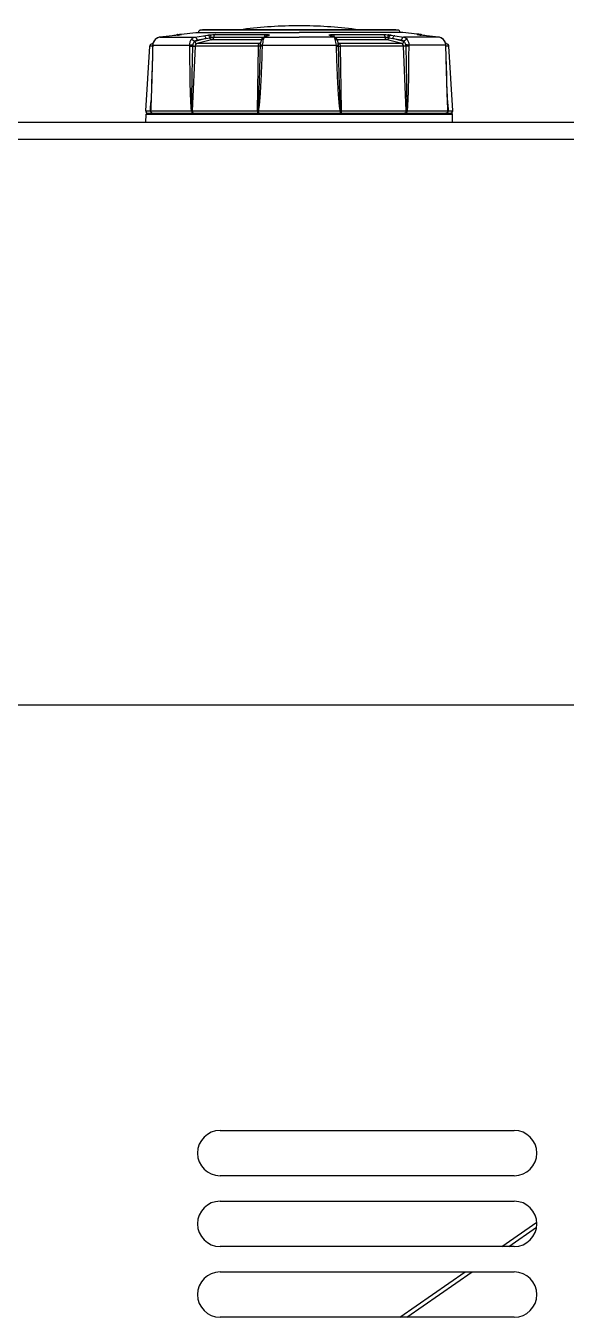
# Model space of a CAD drawing. Header units: millimetres. Extents: x -1584 to 3730, y -1918 to 2655.
# Drawn here: x 577.2 to 672.7, y 2405.6 to 2633.8 of the extents above; entities that cross this region are included whole.
import ezdxf

# ---------------------------------------------------------------- set-up
doc = ezdxf.new("R2010")
doc.units = ezdxf.units.MM
doc.header["$LTSCALE"] = 65.395
doc.layers.add('ASSI', color=7, linetype='CONTINUOUS')
doc.layers.add('GEOM', color=7, linetype='CONTINUOUS')

msp = doc.modelspace()

# ---------------------------------------------------------------- linework, layer by layer
at = {"layer": 'ASSI', "linetype": 'Continuous'}
for p, q in [((608.15, 2633.08), (608.46, 2633.12)), ((642.97, 2633.08), (642.65, 2633.12)), ((661.39, 2418.09), (667.55, 2422.37)), ((661.39, 2418.09), (667.55, 2422.37)), ((661.39, 2418.09), (667.55, 2422.37)), ((661.39, 2418.09), (667.55, 2422.37)), ((662.63, 2418.09), (667.51, 2421.48)), ((662.63, 2418.09), (667.51, 2421.48)), ((662.63, 2418.09), (667.51, 2421.48)), ((662.63, 2418.09), (667.51, 2421.48)), ((643.36, 2405.59), (654.9, 2413.59)), ((643.36, 2405.59), (654.9, 2413.59)), ((643.36, 2405.59), (654.9, 2413.59)), ((643.36, 2405.59), (654.9, 2413.59)), ((644.6, 2405.59), (656.14, 2413.59)), ((644.6, 2405.59), (656.14, 2413.59)), ((644.6, 2405.59), (656.14, 2413.59)), ((644.6, 2405.59), (656.14, 2413.59))]:
    msp.add_line(p, q, dxfattribs=at)
for start, end in [(90, 97.1336), (82.8664, 90)]:
    msp.add_arc((625.56, 2553.82), 80, start, end, dxfattribs=at)
at = {"layer": 'GEOM', "linetype": 'Continuous'}
for p, q in [((600.48, 2631.67), (600.3, 2631.58)), ((603.06, 2632.07), (600.93, 2631.82)), ((603.07, 2632.07), (600.93, 2631.82)), ((600.93, 2631.82), (600.93, 2631.82)), ((600.93, 2631.82), (600.93, 2631.82)), ((600.93, 2631.82), (607.08, 2631.82)), ((603.06, 2632.07), (603.06, 2632.07)), ((603.07, 2632.07), (603.06, 2632.07)), ((604.01, 2632.17), (603.07, 2632.07)), ((604, 2632.17), (604, 2632.17)), ((604.01, 2632.17), (604, 2632.17)), ((604.1, 2632.28), (604.4, 2632.32)), ((604.1, 2632.28), (604.25, 2632.28)), ((604.25, 2632.28), (604.41, 2632.28)), ((604.41, 2632.22), (604.35, 2632.22)), ((604.4, 2632.32), (604.65, 2632.34)), ((604.41, 2632.28), (604.66, 2632.28)), ((604.43, 2632.23), (604.41, 2632.22)), ((604.43, 2632.23), (604.41, 2632.22)), ((604.43, 2632.23), (604.41, 2632.22)), ((604.41, 2632.22), (604.41, 2632.22)), ((604.65, 2632.26), (604.64, 2632.26)), ((604.65, 2632.34), (607.26, 2632.63)), ((604.66, 2632.28), (604.71, 2632.28)), ((607.08, 2631.82), (608.65, 2632.07)), ((609.04, 2631.57), (607.1, 2631.06)), ((607.26, 2632.63), (607.54, 2632.63)), ((607.48, 2631.32), (609.04, 2631.57)), ((607.54, 2632.63), (607.58, 2632.63)), ((607.58, 2632.63), (607.71, 2632.63)), ((607.71, 2632.63), (607.72, 2632.63)), ((607.72, 2632.63), (625.56, 2632.63)), ((608.36, 2633.08), (608.15, 2633.08)), ((608.46, 2633.08), (608.36, 2633.08)), ((608.46, 2633.12), (608.58, 2633.12)), ((608.67, 2633.12), (608.46, 2633.12)), ((608.58, 2633.08), (608.46, 2633.08)), ((608.79, 2633.12), (608.58, 2633.12)), ((608.58, 2633.12), (608.79, 2633.12)), ((608.63, 2633.08), (608.58, 2633.08)), ((608.73, 2633.08), (608.63, 2633.08)), ((608.65, 2632.07), (609.34, 2632.17)), ((608.73, 2633.12), (608.67, 2633.12)), ((608.78, 2633.12), (608.73, 2633.12)), ((608.78, 2633.08), (608.73, 2633.08)), ((625.56, 2633.12), (608.78, 2633.12)), ((625.56, 2633.08), (608.78, 2633.08)), ((625.56, 2633.12), (608.79, 2633.12)), ((608.79, 2633.12), (625.56, 2633.12)), ((609.04, 2631.57), (609.72, 2631.72)), ((610.42, 2631.82), (619.23, 2631.82)), ((610.42, 2631.82), (610.42, 2631.74)), ((619.16, 2631.74), (610.42, 2631.74)), ((610.73, 2632.28), (619.54, 2632.28)), ((619.39, 2631.86), (619.23, 2631.78)), ((619.41, 2631.82), (619.23, 2631.78)), ((619.23, 2631.82), (619.31, 2631.82)), ((619.23, 2631.78), (619.23, 2631.78)), ((619.8, 2632.03), (619.39, 2631.86)), ((619.7, 2631.94), (619.41, 2631.82)), ((619.41, 2631.82), (625.56, 2631.82)), ((619.81, 2631.99), (619.7, 2631.94)), ((619.98, 2632.07), (619.8, 2632.03)), ((619.87, 2632.06), (619.8, 2632.03)), ((619.8, 2632.03), (619.8, 2632.03)), ((619.98, 2632.07), (619.81, 2631.99)), ((619.97, 2632.1), (619.87, 2632.06)), ((620.23, 2632.17), (620.04, 2632.13)), ((620.04, 2632.13), (620.04, 2632.13)), ((625.56, 2633.12), (642.32, 2633.12)), ((642.32, 2633.12), (625.56, 2633.12)), ((642.34, 2633.12), (625.56, 2633.12)), ((642.34, 2633.08), (625.56, 2633.08)), ((643.4, 2632.63), (625.56, 2632.63)), ((631.71, 2631.82), (625.56, 2631.82)), ((630.89, 2632.17), (631.07, 2632.13)), ((631.15, 2632.1), (631.07, 2632.13)), ((631.07, 2632.13), (631.07, 2632.13)), ((631.14, 2632.07), (631.32, 2632.03)), ((631.3, 2631.99), (631.14, 2632.07)), ((631.42, 2631.94), (631.3, 2631.99)), ((631.72, 2631.86), (631.32, 2632.03)), ((631.32, 2632.03), (631.32, 2632.03)), ((631.71, 2631.82), (631.42, 2631.94)), ((631.57, 2632.28), (640.39, 2632.28)), ((631.71, 2631.82), (631.89, 2631.78)), ((631.89, 2631.78), (631.72, 2631.86)), ((631.81, 2631.82), (631.89, 2631.82)), ((631.89, 2631.82), (640.7, 2631.82)), ((631.89, 2631.78), (631.89, 2631.78)), ((640.7, 2631.74), (631.96, 2631.74)), ((640.7, 2631.74), (640.7, 2631.82)), ((641.39, 2631.72), (642.08, 2631.57)), ((641.78, 2632.17), (642.47, 2632.07)), ((642.08, 2631.57), (643.64, 2631.32)), ((644.02, 2631.06), (642.08, 2631.57)), ((642.32, 2633.12), (642.49, 2633.12)), ((642.53, 2633.12), (642.32, 2633.12)), ((642.38, 2633.12), (642.34, 2633.12)), ((642.38, 2633.08), (642.34, 2633.08)), ((642.44, 2633.12), (642.38, 2633.12)), ((642.49, 2633.08), (642.38, 2633.08)), ((642.65, 2633.12), (642.44, 2633.12)), ((642.47, 2632.07), (644.03, 2631.82)), ((642.49, 2633.12), (642.53, 2633.12)), ((642.53, 2633.08), (642.49, 2633.08)), ((642.65, 2633.12), (642.53, 2633.12)), ((642.65, 2633.08), (642.53, 2633.08)), ((642.97, 2633.08), (642.65, 2633.08)), ((643.41, 2632.63), (643.4, 2632.63)), ((643.54, 2632.63), (643.41, 2632.63)), ((643.58, 2632.63), (643.54, 2632.63)), ((643.86, 2632.63), (643.58, 2632.63)), ((646.41, 2632.35), (643.86, 2632.63)), ((650.18, 2631.82), (644.03, 2631.82)), ((646.4, 2632.28), (646.46, 2632.28)), ((646.47, 2632.34), (646.41, 2632.35)), ((646.46, 2632.28), (646.71, 2632.28)), ((646.47, 2632.26), (646.46, 2632.26)), ((646.72, 2632.32), (646.47, 2632.34)), ((646.55, 2632.25), (646.51, 2632.25)), ((646.53, 2632.25), (646.51, 2632.25)), ((646.61, 2632.24), (646.55, 2632.25)), ((646.69, 2632.23), (646.71, 2632.22)), ((646.7, 2632.22), (646.69, 2632.23)), ((646.71, 2632.28), (646.86, 2632.28)), ((646.78, 2632.21), (646.71, 2632.22)), ((646.71, 2632.22), (646.71, 2632.22)), ((647.02, 2632.28), (646.72, 2632.32)), ((646.86, 2632.28), (647.02, 2632.28)), ((647.11, 2632.17), (647.11, 2632.17)), ((647.11, 2632.17), (647.11, 2632.17)), ((648.05, 2632.07), (647.11, 2632.17)), ((648.05, 2632.07), (648.05, 2632.07)), ((650.19, 2631.82), (648.05, 2632.07)), ((648.05, 2632.07), (648.05, 2632.07)), ((650.18, 2631.82), (648.05, 2632.07)), ((650.18, 2631.82), (650.19, 2631.82)), ((650.19, 2631.82), (650.19, 2631.82)), ((651.04, 2631.4), (650.82, 2631.58)), ((598.41, 2618.82), (599.11, 2630.2)), ((599.52, 2630.2), (599.11, 2630.2)), ((599.52, 2630.67), (599.69, 2630.7)), ((599.68, 2630.67), (599.52, 2630.67)), ((599.62, 2630.2), (599.52, 2630.2)), ((599.63, 2630.37), (599.62, 2630.24)), ((599.62, 2630.24), (599.62, 2630.22)), ((599.62, 2630.22), (599.62, 2630.22)), ((599.64, 2630.21), (599.62, 2630.22)), ((599.63, 2630.41), (599.63, 2630.41)), ((599.63, 2630.41), (599.63, 2630.37)), ((599.65, 2630.39), (599.63, 2630.41)), ((599.65, 2630.39), (606.21, 2630.39)), ((599.85, 2631.09), (599.77, 2630.95)), ((600.08, 2631.4), (599.95, 2631.25)), ((600.09, 2631.42), (600.08, 2631.4)), ((600.1, 2631.41), (600.08, 2631.4)), ((600.08, 2631.4), (600.08, 2631.4)), ((607.14, 2630.2), (606.64, 2618.82)), ((618.33, 2630.2), (607.14, 2630.2)), ((610.05, 2631.35), (607.43, 2630.67)), ((618.43, 2630.67), (607.43, 2630.67)), ((618.86, 2631.37), (610.19, 2631.37)), ((618.15, 2618.82), (618.33, 2630.2)), ((618.43, 2630.67), (618.58, 2630.77)), ((618.58, 2630.77), (618.61, 2630.79)), ((618.61, 2630.79), (618.66, 2630.83)), ((618.67, 2630.66), (618.63, 2630.46)), ((618.65, 2630.73), (618.65, 2630.73)), ((618.66, 2630.83), (618.71, 2630.87)), ((618.67, 2630.66), (618.67, 2630.66)), ((618.79, 2631.18), (618.79, 2631.18)), ((619, 2630.39), (632.12, 2630.39)), ((640.92, 2631.37), (632.26, 2631.37)), ((632.33, 2631.18), (632.33, 2631.18)), ((632.4, 2630.87), (632.44, 2630.84)), ((632.42, 2630.78), (632.41, 2630.8)), ((632.42, 2630.78), (632.42, 2630.8)), ((632.43, 2630.77), (632.42, 2630.78)), ((632.47, 2630.73), (632.42, 2630.78)), ((632.45, 2630.66), (632.43, 2630.77)), ((632.44, 2630.84), (632.51, 2630.79)), ((632.45, 2630.66), (632.45, 2630.66)), ((632.48, 2630.46), (632.45, 2630.66)), ((632.47, 2630.73), (632.47, 2630.73)), ((632.51, 2630.79), (632.53, 2630.77)), ((632.53, 2630.77), (632.68, 2630.67)), ((643.69, 2630.67), (632.68, 2630.67)), ((632.78, 2630.2), (632.96, 2618.82)), ((643.98, 2630.2), (632.78, 2630.2)), ((643.69, 2630.67), (641.07, 2631.35)), ((644.47, 2618.82), (643.98, 2630.2)), ((651.47, 2630.39), (644.91, 2630.39)), ((651.04, 2631.4), (651.02, 2631.42)), ((651.02, 2631.41), (651.04, 2631.4)), ((651.04, 2631.4), (651.04, 2631.4)), ((651.18, 2631.24), (651.04, 2631.4)), ((651.04, 2631.4), (651.04, 2631.4)), ((651.27, 2631.09), (651.17, 2631.24)), ((651.43, 2630.7), (651.4, 2630.78)), ((651.6, 2630.67), (651.43, 2630.7)), ((651.6, 2630.67), (651.44, 2630.67)), ((651.47, 2630.39), (651.48, 2630.41)), ((651.47, 2630.21), (651.49, 2630.22)), ((651.49, 2630.39), (651.48, 2630.41)), ((651.48, 2630.41), (651.48, 2630.41)), ((651.49, 2630.36), (651.49, 2630.39)), ((651.49, 2630.22), (651.49, 2630.36)), ((651.49, 2630.22), (651.49, 2630.22)), ((651.63, 2630.2), (651.49, 2630.2)), ((652.01, 2630.2), (651.63, 2630.2)), ((652.7, 2618.82), (652.01, 2630.2)), ((599.26, 2619.17), (599.32, 2620.26)), ((651.79, 2620.26), (651.86, 2619.17)), ((598.41, 2618.82), (599.24, 2618.82)), ((598.45, 2616.74), (598.48, 2618.2)), ((598.48, 2618.2), (625.56, 2618.2)), ((598.68, 2618.39), (598.81, 2618.39)), ((598.68, 2618.39), (598.81, 2618.39)), ((598.81, 2618.39), (598.84, 2618.39)), ((598.81, 2618.39), (598.84, 2618.39)), ((598.84, 2618.39), (599.63, 2618.39)), ((598.84, 2618.39), (599.63, 2618.39)), ((599.24, 2618.82), (599.26, 2619.17)), ((599.26, 2618.8), (606.51, 2618.8)), ((599.63, 2618.39), (599.65, 2618.39)), ((599.63, 2618.39), (599.65, 2618.39)), ((599.65, 2618.39), (599.65, 2618.39)), ((599.65, 2618.39), (606.79, 2618.39)), ((599.65, 2618.39), (599.65, 2618.39)), ((599.65, 2618.39), (606.79, 2618.39)), ((606.64, 2618.82), (618.15, 2618.82)), ((606.79, 2618.39), (606.81, 2618.39)), ((606.79, 2618.39), (606.81, 2618.39)), ((606.81, 2618.39), (606.92, 2618.39)), ((606.81, 2618.39), (606.92, 2618.39)), ((606.92, 2618.39), (618.26, 2618.39)), ((606.92, 2618.39), (607.58, 2618.39)), ((607.58, 2618.39), (607.71, 2618.39)), ((607.71, 2618.39), (618.11, 2618.39)), ((618.11, 2618.39), (618.26, 2618.39)), ((618.26, 2618.39), (618.4, 2618.39)), ((618.26, 2618.39), (618.4, 2618.39)), ((618.31, 2618.8), (632.81, 2618.8)), ((618.4, 2618.39), (618.42, 2618.39)), ((618.4, 2618.39), (618.42, 2618.39)), ((618.42, 2618.39), (632.7, 2618.39)), ((618.42, 2618.39), (624.11, 2618.39)), ((624.11, 2618.39), (625.56, 2618.39)), ((625.56, 2618.39), (627.01, 2618.39)), ((625.56, 2618.2), (652.64, 2618.2)), ((627.01, 2618.39), (632.7, 2618.39)), ((632.7, 2618.39), (632.72, 2618.39)), ((632.7, 2618.39), (632.72, 2618.39)), ((632.72, 2618.39), (632.86, 2618.39)), ((632.72, 2618.39), (632.86, 2618.39)), ((632.86, 2618.39), (644.19, 2618.39)), ((632.86, 2618.39), (633.01, 2618.39)), ((632.96, 2618.82), (644.47, 2618.82)), ((633.01, 2618.39), (643.41, 2618.39)), ((643.41, 2618.39), (643.54, 2618.39)), ((643.54, 2618.39), (644.19, 2618.39)), ((644.19, 2618.39), (644.31, 2618.39)), ((644.19, 2618.39), (644.31, 2618.39)), ((644.31, 2618.39), (644.32, 2618.39)), ((644.31, 2618.39), (644.32, 2618.39)), ((644.32, 2618.39), (651.47, 2618.39)), ((644.32, 2618.39), (651.47, 2618.39)), ((644.6, 2618.8), (651.85, 2618.8)), ((651.47, 2618.39), (651.47, 2618.39)), ((651.47, 2618.39), (651.49, 2618.39)), ((651.47, 2618.39), (651.47, 2618.39)), ((651.47, 2618.39), (651.49, 2618.39)), ((651.49, 2618.39), (652.07, 2618.39)), ((651.49, 2618.39), (652.07, 2618.39)), ((651.86, 2619.17), (651.88, 2618.82)), ((651.88, 2618.82), (652.7, 2618.82)), ((652.07, 2618.39), (652.27, 2618.39)), ((652.07, 2618.39), (652.27, 2618.39)), ((652.27, 2618.39), (652.31, 2618.39)), ((652.27, 2618.39), (652.31, 2618.39)), ((652.31, 2618.39), (652.39, 2618.39)), ((652.31, 2618.39), (652.44, 2618.39)), ((652.39, 2618.39), (652.35, 2618.39)), ((652.66, 2616.74), (652.64, 2618.2)), ((731.34, 2616.74), (259.78, 2616.74)), ((731.34, 2613.76), (259.78, 2613.76)), ((137.4, 2513.79), (853.72, 2513.79)), ((611.56, 2438.59), (663.56, 2438.59)), ((663.56, 2430.59), (611.56, 2430.59)), ((611.56, 2426.09), (663.56, 2426.09)), ((663.56, 2418.09), (611.56, 2418.09)), ((611.56, 2413.59), (663.56, 2413.59)), ((663.56, 2405.59), (611.56, 2405.59))]:
    msp.add_line(p, q, dxfattribs=at)
for points in [[(600.93, 2631.82), (600.67, 2631.76), (600.3, 2631.59), (600.09, 2631.42)], [(604, 2632.17), (603.74, 2632.14), (603.35, 2632.1), (603.06, 2632.07)], [(604.35, 2632.22), (604.11, 2632.19), (604, 2632.17)], [(604.57, 2632.25), (604.51, 2632.24), (604.44, 2632.23), (604.43, 2632.23)], [(604.66, 2632.26), (604.66, 2632.26), (604.64, 2632.26), (604.61, 2632.25), (604.57, 2632.25)], [(604.64, 2632.26), (604.63, 2632.26), (604.62, 2632.26)], [(604.65, 2632.26), (604.66, 2632.26), (604.66, 2632.26)], [(619.23, 2631.78), (619.06, 2631.68), (618.93, 2631.52), (618.84, 2631.33), (618.79, 2631.18)], [(620.04, 2632.13), (619.97, 2632.1), (619.97, 2632.1)], [(631.32, 2632.03), (631.25, 2632.06), (631.15, 2632.1)], [(632.33, 2631.18), (632.28, 2631.33), (632.19, 2631.51), (632.06, 2631.67), (631.89, 2631.78)], [(646.51, 2632.25), (646.48, 2632.26), (646.46, 2632.26)], [(646.71, 2632.22), (646.68, 2632.23), (646.61, 2632.24)], [(647.11, 2632.17), (647.02, 2632.18), (646.78, 2632.21)], [(648.05, 2632.07), (647.78, 2632.1), (647.39, 2632.14), (647.11, 2632.17)], [(651.02, 2631.42), (650.83, 2631.58), (650.46, 2631.76), (650.19, 2631.82)], [(650.82, 2631.58), (650.82, 2631.59), (650.64, 2631.67)], [(599.62, 2630.22), (599.58, 2628.38), (599.53, 2626.67), (599.49, 2625.15), (599.45, 2623.76), (599.41, 2622.48), (599.36, 2621.26), (599.32, 2620.07), (599.27, 2619.17)], [(599.95, 2631.25), (599.77, 2630.95), (599.66, 2630.63), (599.63, 2630.41)], [(599.77, 2630.95), (599.77, 2630.94), (599.71, 2630.78)], [(618.69, 2630.78), (618.66, 2630.75), (618.65, 2630.73)], [(618.69, 2630.77), (618.69, 2630.77), (618.67, 2630.66)], [(618.79, 2631.18), (618.75, 2631.03), (618.69, 2630.77)], [(618.7, 2630.77), (618.71, 2630.79), (618.7, 2630.79), (618.69, 2630.78)], [(632.42, 2630.8), (632.37, 2631.03), (632.33, 2631.18)], [(651.17, 2631.24), (651.17, 2631.25), (651.04, 2631.4)], [(651.48, 2630.41), (651.46, 2630.62), (651.35, 2630.94), (651.18, 2631.24)], [(651.35, 2630.95), (651.35, 2630.95), (651.27, 2631.09)], [(651.85, 2619.17), (651.8, 2620.07), (651.75, 2621.26), (651.71, 2622.47), (651.67, 2623.76), (651.63, 2625.14), (651.58, 2626.67), (651.54, 2628.38), (651.49, 2630.22)]]:
    msp.add_lwpolyline(points, dxfattribs=at)
for centre, radius, start, end in [((601.12, 2630.4), 1.43, 122.8366, 135.3918), ((601.1, 2630.43), 1.4, 109.0707, 122.796), ((601.09, 2630.45), 1.38, 96.6125, 109.0187), ((604.16, 2631.79), 0.5, 116.3525, 132.3729), ((604.16, 2631.79), 0.5, 96.339, 116.3525), ((601.18, 2656.78), 24.77, 276.5501, 277.0696), ((602.17, 2648.89), 16.81, 277.0371, 277.662), ((604.77, 2631.81), 0.476, 96.582, 109.1746), ((608.21, 2632.58), 0.5, 97, 173.8665), ((610.52, 2678.54), 46.8, 269.2737, 269.8709), ((606.46, 2663.58), 34.29, 293.22, 293.4477), ((606.78, 2662.85), 33.5, 293.4491, 293.6811), ((644.34, 2662.85), 33.5, 246.3189, 246.5509), ((644.66, 2663.58), 34.29, 246.5523, 246.78), ((640.53, 2686.52), 54.78, 270.1727, 270.6829), ((642.91, 2632.58), 0.5, 6.1335, 83), ((646.35, 2631.81), 0.476, 70.8506, 83.4182), ((648.95, 2648.91), 16.83, 262.3474, 262.7373), ((649.98, 2657.17), 25.16, 262.7731, 263.4402), ((646.96, 2631.79), 0.5, 63.6475, 83.661), ((646.96, 2631.79), 0.5, 47.6271, 63.6475), ((650.02, 2630.45), 1.38, 70.7112, 83.3865), ((650.02, 2630.43), 1.4, 56.9827, 70.6584), ((650, 2630.4), 1.43, 44.6086, 56.9445), ((599.61, 2630.17), 0.5, 100.5, 176.5), ((603.43, 2630.12), 3.78, 177.3126, 178.5793), ((601.15, 2630.31), 1.5, 176.4608, 177.2024), ((604.69, 2630.06), 5.05, 176.2715, 177.2923), ((601.16, 2630.36), 1.49, 135.3886, 136.0392), ((608.67, 2630.16), 1.94, 171.1461, 178.2413), ((607.22, 2630.6), 0.477, 104.687, 107.496), ((618.44, 2631.03), 0.36, 293.3953, 302.5576), ((620.83, 2630.17), 2.22, 172.701, 178.8839), ((618.44, 2631.03), 0.362, 302.5557, 305.6099), ((632.68, 2631.03), 0.362, 234.3906, 237.3393), ((630.29, 2630.18), 2.21, 1.1093, 7.3062), ((632.68, 2631.03), 0.36, 237.3375, 246.6044), ((643.9, 2630.6), 0.477, 72.5045, 75.3145), ((642.45, 2630.16), 1.93, 1.7515, 8.862), ((649.95, 2630.36), 1.5, 43.9553, 44.6058), ((649.97, 2630.31), 1.5, 2.798, 3.5434), ((646.36, 2630.06), 5.11, 2.757, 3.7233), ((647.69, 2630.12), 3.79, 1.4209, 2.7431), ((651.51, 2630.17), 0.5, 3.5, 79.5), ((598.81, 2618.79), 0.4, 176.5, 232.6), ((598.68, 2618.19), 0.2, 90, 179.16), ((598.81, 2618.79), 0.4, 232.6, 251.3), ((598.81, 2618.79), 0.4, 251.3, 270), ((551.94, 2621.9), 47.41, 356.2749, 356.6463), ((599.65, 2618.76), 0.369, 266.1248, 269.9928), ((606.65, 2614.51), 4.31, 90.0975, 90.8485), ((606.81, 2618.52), 0.122, 263.6083, 269.9812), ((606.94, 2618.63), 0.238, 238.2278, 239.9982), ((618.15, 2613.35), 5.47, 89.2508, 89.9608), ((620.07, 2628.61), 9.96, 259.2993, 259.8157), ((631.07, 2628.46), 9.81, 280.18, 280.7042), ((632.97, 2613.35), 5.47, 90.0395, 90.7491), ((644.18, 2618.63), 0.238, 300.0018, 301.7723), ((644.31, 2618.52), 0.122, 270.0198, 276.3934), ((644.47, 2614.51), 4.31, 89.1514, 89.9029), ((651.47, 2618.76), 0.369, 270.0072, 273.8752), ((699.18, 2621.9), 47.42, 183.3537, 183.725), ((652.31, 2618.79), 0.4, 270, 288.7), ((652.31, 2618.79), 0.4, 288.7, 307.4), ((652.44, 2618.19), 0.2, 0.84, 90), ((652.31, 2618.79), 0.4, 307.4, 3.5), ((611.56, 2434.59), 4, 90, 270), ((663.56, 2434.59), 4, 270, 90), ((611.56, 2422.09), 4, 90, 270), ((663.56, 2422.09), 4, 270, 90), ((611.56, 2409.59), 4, 90, 270), ((663.56, 2409.59), 4, 270, 90)]:
    msp.add_arc(centre, radius, start, end, dxfattribs=at)
for points, knots in [([(604.59, 2632.25), (604.58, 2632.25), (604.53, 2632.24), (604.47, 2632.23), (604.43, 2632.23)], [0, 0, 0, 0, 0.219655, 1, 1, 1, 1]), ([(604.71, 2632.28), (604.72, 2632.28), (604.73, 2632.28), (604.74, 2632.28), (604.74, 2632.28), (604.74, 2632.28), (604.74, 2632.28), (604.73, 2632.27), (604.71, 2632.27), (604.66, 2632.26), (604.62, 2632.25), (604.59, 2632.25)], [0, 0, 0, 0, 0.10285, 0.153298, 0.161662, 0.174073, 0.198759, 0.236512, 0.35136, 0.518054, 1, 1, 1, 1]), ([(606.47, 2631.41), (606.54, 2631.52), (606.72, 2631.7), (606.97, 2631.8), (607.08, 2631.82)], [0, 0, 0, 0, 0.525725, 1, 1, 1, 1]), ([(607.08, 2631.82), (607.13, 2631.82), (607.23, 2631.79), (607.36, 2631.68), (607.44, 2631.51), (607.47, 2631.39), (607.48, 2631.32)], [0, 0, 0, 0, 0.208918, 0.44739, 0.716074, 1, 1, 1, 1]), ([(608.65, 2632.07), (608.69, 2632.07), (608.8, 2632.03), (608.92, 2631.92), (609.01, 2631.76), (609.03, 2631.63), (609.04, 2631.57)], [0, 0, 0, 0, 0.208913, 0.44738, 0.716066, 1, 1, 1, 1]), ([(609.34, 2632.17), (609.37, 2632.18), (609.5, 2632.2), (609.64, 2632.21), (609.75, 2632.23)], [0, 0, 0, 0, 0.221333, 1, 1, 1, 1]), ([(609.34, 2632.17), (609.38, 2632.17), (609.48, 2632.15), (609.6, 2632.04), (609.68, 2631.89), (609.72, 2631.78), (609.72, 2631.72)], [0, 0, 0, 0, 0.209316, 0.446873, 0.714616, 1, 1, 1, 1]), ([(609.72, 2631.72), (609.74, 2631.72), (609.81, 2631.73), (609.88, 2631.74), (609.93, 2631.74)], [0, 0, 0, 0, 0.221368, 1, 1, 1, 1]), ([(609.72, 2631.72), (609.73, 2631.67), (609.76, 2631.57), (609.86, 2631.43), (609.98, 2631.35), (610.05, 2631.35)], [0, 0, 0, 0, 0.284939, 0.55567, 1, 1, 1, 1]), ([(609.75, 2632.23), (609.92, 2632.24), (610.25, 2632.27), (610.58, 2632.28), (610.73, 2632.28)], [0, 0, 0, 0, 0.532271, 1, 1, 1, 1]), ([(609.75, 2632.23), (609.77, 2632.22), (609.82, 2632.17), (609.89, 2632.01), (609.92, 2631.86), (609.93, 2631.74)], [0, 0, 0, 0, 0.133284, 0.356551, 1, 1, 1, 1]), ([(609.93, 2631.74), (610.02, 2631.77), (610.18, 2631.8), (610.34, 2631.82), (610.42, 2631.82)], [0, 0, 0, 0, 0.531491, 1, 1, 1, 1]), ([(610.42, 2631.74), (610.41, 2631.66), (610.38, 2631.5), (610.26, 2631.39), (610.19, 2631.37)], [0, 0, 0, 0, 0.552798, 1, 1, 1, 1]), ([(610.73, 2632.28), (610.69, 2632.28), (610.6, 2632.24), (610.51, 2632.13), (610.44, 2631.99), (610.42, 2631.88), (610.42, 2631.82)], [0, 0, 0, 0, 0.20971, 0.446411, 0.713162, 1, 1, 1, 1]), ([(619.26, 2631.61), (619.25, 2631.6), (619.22, 2631.53), (619.2, 2631.46), (619.19, 2631.41)], [0, 0, 0, 0, 0.227568, 1, 1, 1, 1]), ([(619.32, 2631.74), (619.31, 2631.73), (619.29, 2631.69), (619.27, 2631.64), (619.26, 2631.61)], [0, 0, 0, 0, 0.222718, 1, 1, 1, 1]), ([(619.41, 2631.82), (619.4, 2631.82), (619.37, 2631.8), (619.34, 2631.76), (619.32, 2631.74)], [0, 0, 0, 0, 0.210871, 1, 1, 1, 1]), ([(619.54, 2632.28), (619.52, 2632.28), (619.49, 2632.23), (619.44, 2632.09), (619.43, 2631.96), (619.42, 2631.87)], [0, 0, 0, 0, 0.138503, 0.359386, 1, 1, 1, 1]), ([(619.54, 2632.28), (619.62, 2632.28), (619.77, 2632.28), (619.97, 2632.27), (620.12, 2632.25), (620.21, 2632.24), (620.24, 2632.23)], [0, 0, 0, 0, 0.34572, 0.639475, 0.861853, 1, 1, 1, 1]), ([(620.24, 2632.23), (620.24, 2632.22), (620.26, 2632.22), (620.27, 2632.19), (620.24, 2632.18), (620.23, 2632.17)], [0, 0, 0, 0, 0.300296, 0.477964, 1, 1, 1, 1]), ([(630.89, 2632.17), (630.87, 2632.18), (630.85, 2632.19), (630.86, 2632.22), (630.87, 2632.22), (630.88, 2632.23)], [0, 0, 0, 0, 0.522042, 0.699407, 1, 1, 1, 1]), ([(630.88, 2632.23), (630.91, 2632.24), (630.99, 2632.25), (631.14, 2632.27), (631.34, 2632.28), (631.49, 2632.28), (631.57, 2632.28)], [0, 0, 0, 0, 0.138154, 0.36053, 0.654278, 1, 1, 1, 1]), ([(631.57, 2632.28), (631.59, 2632.28), (631.63, 2632.23), (631.68, 2632.09), (631.69, 2631.96), (631.7, 2631.87)], [0, 0, 0, 0, 0.138503, 0.359386, 1, 1, 1, 1]), ([(631.79, 2631.75), (631.78, 2631.76), (631.76, 2631.79), (631.73, 2631.81), (631.71, 2631.82)], [0, 0, 0, 0, 0.290254, 1, 1, 1, 1]), ([(631.86, 2631.61), (631.86, 2631.62), (631.84, 2631.67), (631.81, 2631.72), (631.79, 2631.75)], [0, 0, 0, 0, 0.282175, 1, 1, 1, 1]), ([(631.93, 2631.41), (631.92, 2631.43), (631.9, 2631.5), (631.88, 2631.56), (631.86, 2631.61)], [0, 0, 0, 0, 0.271921, 1, 1, 1, 1]), ([(640.39, 2632.28), (640.43, 2632.28), (640.51, 2632.24), (640.61, 2632.13), (640.68, 2631.99), (640.69, 2631.88), (640.7, 2631.82)], [0, 0, 0, 0, 0.20971, 0.446411, 0.713162, 1, 1, 1, 1]), ([(640.39, 2632.28), (640.54, 2632.28), (640.87, 2632.27), (641.2, 2632.24), (641.37, 2632.23)], [0, 0, 0, 0, 0.467727, 1, 1, 1, 1]), ([(640.7, 2631.82), (640.77, 2631.82), (640.94, 2631.8), (641.1, 2631.77), (641.19, 2631.74)], [0, 0, 0, 0, 0.468508, 1, 1, 1, 1]), ([(640.7, 2631.74), (640.7, 2631.66), (640.74, 2631.5), (640.86, 2631.39), (640.92, 2631.37)], [0, 0, 0, 0, 0.552797, 1, 1, 1, 1]), ([(641.39, 2631.72), (641.38, 2631.67), (641.35, 2631.57), (641.26, 2631.43), (641.14, 2631.35), (641.07, 2631.35)], [0, 0, 0, 0, 0.284941, 0.555671, 1, 1, 1, 1]), ([(641.37, 2632.23), (641.35, 2632.22), (641.3, 2632.17), (641.23, 2632.01), (641.2, 2631.86), (641.19, 2631.74)], [0, 0, 0, 0, 0.133273, 0.356543, 1, 1, 1, 1]), ([(641.19, 2631.74), (641.21, 2631.74), (641.28, 2631.73), (641.34, 2631.72), (641.39, 2631.72)], [0, 0, 0, 0, 0.274718, 1, 1, 1, 1]), ([(641.37, 2632.23), (641.41, 2632.22), (641.54, 2632.21), (641.68, 2632.19), (641.78, 2632.17)], [0, 0, 0, 0, 0.274731, 1, 1, 1, 1]), ([(641.78, 2632.17), (641.74, 2632.17), (641.64, 2632.15), (641.52, 2632.04), (641.43, 2631.89), (641.4, 2631.78), (641.39, 2631.72)], [0, 0, 0, 0, 0.209294, 0.446849, 0.714601, 1, 1, 1, 1]), ([(642.47, 2632.07), (642.42, 2632.07), (642.32, 2632.03), (642.2, 2631.92), (642.11, 2631.76), (642.08, 2631.63), (642.08, 2631.57)], [0, 0, 0, 0, 0.208913, 0.44738, 0.716066, 1, 1, 1, 1]), ([(644.03, 2631.82), (643.99, 2631.82), (643.88, 2631.79), (643.76, 2631.68), (643.67, 2631.51), (643.65, 2631.39), (643.64, 2631.32)], [0, 0, 0, 0, 0.208918, 0.447389, 0.716072, 1, 1, 1, 1]), ([(644.03, 2631.82), (644.15, 2631.8), (644.39, 2631.7), (644.57, 2631.52), (644.65, 2631.41)], [0, 0, 0, 0, 0.474275, 1, 1, 1, 1]), ([(646.52, 2632.25), (646.49, 2632.25), (646.46, 2632.26), (646.41, 2632.27), (646.39, 2632.27), (646.38, 2632.28), (646.38, 2632.28), (646.37, 2632.28), (646.38, 2632.28), (646.39, 2632.28), (646.4, 2632.28), (646.4, 2632.28)], [0, 0, 0, 0, 0.48193, 0.648654, 0.763544, 0.801318, 0.826024, 0.838448, 0.8468, 0.897207, 1, 1, 1, 1]), ([(646.69, 2632.23), (646.68, 2632.23), (646.62, 2632.24), (646.56, 2632.24), (646.52, 2632.25)], [0, 0, 0, 0, 0.278952, 1, 1, 1, 1]), ([(599.64, 2630.21), (599.62, 2629.31), (599.57, 2627.49), (599.5, 2624.77), (599.43, 2622.51), (599.36, 2620.7), (599.32, 2619.8), (599.3, 2619.34)], [0, 0, 0, 0, 0.250268, 0.500476, 0.750544, 0.87544, 1, 1, 1, 1]), ([(600.09, 2631.4), (599.96, 2631.27), (599.75, 2630.95), (599.66, 2630.59), (599.65, 2630.41)], [0, 0, 0, 0, 0.498775, 1, 1, 1, 1]), ([(606.21, 2630.39), (606.2, 2630.57), (606.22, 2630.93), (606.37, 2631.27), (606.47, 2631.41)], [0, 0, 0, 0, 0.518698, 1, 1, 1, 1]), ([(606.21, 2630.39), (606.29, 2630.41), (606.48, 2630.44), (606.66, 2630.45), (606.76, 2630.46)], [0, 0, 0, 0, 0.469986, 1, 1, 1, 1]), ([(606.22, 2630.21), (606.26, 2630.22), (606.43, 2630.22), (606.6, 2630.22), (606.73, 2630.22)], [0, 0, 0, 0, 0.21354, 1, 1, 1, 1]), ([(606.51, 2618.8), (606.48, 2619.04), (606.44, 2619.51), (606.39, 2620.22), (606.36, 2620.93), (606.33, 2621.88), (606.29, 2623.07), (606.26, 2624.5), (606.24, 2625.93), (606.23, 2627.83), (606.22, 2629.26), (606.22, 2630.21)], [0, 0, 0, 0, 0.062088, 0.124439, 0.186872, 0.249349, 0.374371, 0.499448, 0.624558, 0.74969, 1, 1, 1, 1]), ([(606.47, 2631.41), (606.52, 2631.41), (606.63, 2631.39), (606.85, 2631.29), (607, 2631.16), (607.07, 2631.05)], [0, 0, 0, 0, 0.216987, 0.475007, 1, 1, 1, 1]), ([(606.59, 2618.82), (606.58, 2619.06), (606.57, 2619.53), (606.57, 2620.48), (606.58, 2621.67), (606.59, 2623.09), (606.62, 2624.99), (606.67, 2627.37), (606.71, 2629.27), (606.73, 2630.22)], [0, 0, 0, 0, 0.06237, 0.124817, 0.249778, 0.374779, 0.499801, 0.749884, 1, 1, 1, 1]), ([(606.73, 2630.22), (606.77, 2630.22), (606.9, 2630.21), (607.04, 2630.2), (607.14, 2630.2)], [0, 0, 0, 0, 0.264406, 1, 1, 1, 1]), ([(606.76, 2630.46), (606.77, 2630.52), (606.82, 2630.74), (606.94, 2630.95), (607.07, 2631.05)], [0, 0, 0, 0, 0.274819, 1, 1, 1, 1]), ([(607.07, 2631.05), (607.12, 2631.12), (607.24, 2631.24), (607.4, 2631.31), (607.48, 2631.32)], [0, 0, 0, 0, 0.526322, 1, 1, 1, 1]), ([(607.1, 2631.06), (607.1, 2631.01), (607.13, 2630.91), (607.22, 2630.75), (607.35, 2630.67), (607.43, 2630.67)], [0, 0, 0, 0, 0.283818, 0.555881, 1, 1, 1, 1]), ([(607.43, 2630.67), (607.35, 2630.64), (607.19, 2630.5), (607.14, 2630.31), (607.14, 2630.2)], [0, 0, 0, 0, 0.45173, 1, 1, 1, 1]), ([(610.19, 2631.37), (610.18, 2631.37), (610.13, 2631.37), (610.09, 2631.36), (610.05, 2631.35)], [0, 0, 0, 0, 0.232407, 1, 1, 1, 1]), ([(618.62, 2630.22), (618.6, 2629.27), (618.56, 2627.37), (618.49, 2624.99), (618.43, 2623.09), (618.38, 2621.67), (618.33, 2620.48), (618.28, 2619.53), (618.25, 2619.06), (618.22, 2618.82)], [0, 0, 0, 0, 0.249972, 0.499954, 0.624952, 0.749955, 0.874968, 0.937481, 1, 1, 1, 1]), ([(618.98, 2630.21), (618.96, 2629.26), (618.92, 2627.83), (618.85, 2625.93), (618.78, 2624.5), (618.71, 2623.07), (618.64, 2621.88), (618.57, 2620.93), (618.5, 2620.22), (618.43, 2619.51), (618.36, 2619.04), (618.31, 2618.8)], [0, 0, 0, 0, 0.250001, 0.375004, 0.50001, 0.625017, 0.750025, 0.81253, 0.875034, 0.937534, 1, 1, 1, 1]), ([(618.33, 2630.2), (618.33, 2630.26), (618.34, 2630.36), (618.36, 2630.5), (618.39, 2630.6), (618.42, 2630.65), (618.43, 2630.67)], [0, 0, 0, 0, 0.335952, 0.63126, 0.857713, 1, 1, 1, 1]), ([(618.62, 2630.22), (618.6, 2630.22), (618.57, 2630.21), (618.48, 2630.21), (618.39, 2630.2), (618.33, 2630.2)], [0, 0, 0, 0, 0.130387, 0.351894, 1, 1, 1, 1]), ([(618.98, 2630.21), (618.9, 2630.22), (618.78, 2630.22), (618.66, 2630.22), (618.62, 2630.22)], [0, 0, 0, 0, 0.649403, 1, 1, 1, 1]), ([(619, 2630.39), (618.92, 2630.4), (618.81, 2630.42), (618.69, 2630.44), (618.65, 2630.45), (618.63, 2630.46)], [0, 0, 0, 0, 0.672206, 0.889603, 1, 1, 1, 1]), ([(619.19, 2631.41), (619.14, 2631.41), (619.05, 2631.4), (618.93, 2631.36), (618.84, 2631.28), (618.8, 2631.22), (618.79, 2631.18)], [0, 0, 0, 0, 0.288104, 0.550601, 0.784654, 1, 1, 1, 1]), ([(619.19, 2631.41), (619.15, 2631.26), (619.08, 2630.92), (619.02, 2630.57), (619, 2630.39)], [0, 0, 0, 0, 0.461552, 1, 1, 1, 1]), ([(631.93, 2631.41), (631.97, 2631.41), (632.06, 2631.4), (632.19, 2631.36), (632.28, 2631.28), (632.32, 2631.22), (632.33, 2631.18)], [0, 0, 0, 0, 0.288109, 0.550605, 0.784654, 1, 1, 1, 1]), ([(632.12, 2630.39), (632.1, 2630.57), (632.04, 2630.92), (631.97, 2631.26), (631.93, 2631.41)], [0, 0, 0, 0, 0.538452, 1, 1, 1, 1]), ([(632.12, 2630.39), (632.2, 2630.4), (632.31, 2630.42), (632.43, 2630.44), (632.47, 2630.45), (632.48, 2630.46)], [0, 0, 0, 0, 0.672203, 0.889598, 1, 1, 1, 1]), ([(632.13, 2630.21), (632.21, 2630.22), (632.34, 2630.22), (632.46, 2630.22), (632.5, 2630.22)], [0, 0, 0, 0, 0.649454, 1, 1, 1, 1]), ([(632.81, 2618.8), (632.76, 2619.04), (632.69, 2619.51), (632.61, 2620.22), (632.55, 2620.93), (632.48, 2621.88), (632.41, 2623.07), (632.33, 2624.5), (632.27, 2625.93), (632.2, 2627.83), (632.16, 2629.26), (632.13, 2630.21)], [0, 0, 0, 0, 0.062467, 0.124966, 0.18747, 0.249975, 0.374983, 0.49999, 0.624996, 0.749999, 1, 1, 1, 1]), ([(632.9, 2618.82), (632.87, 2619.06), (632.84, 2619.53), (632.79, 2620.48), (632.73, 2621.67), (632.68, 2623.09), (632.62, 2624.99), (632.56, 2627.37), (632.52, 2629.27), (632.5, 2630.22)], [0, 0, 0, 0, 0.062519, 0.125032, 0.250045, 0.375048, 0.500046, 0.750028, 1, 1, 1, 1]), ([(632.5, 2630.22), (632.51, 2630.22), (632.55, 2630.21), (632.64, 2630.21), (632.72, 2630.2), (632.78, 2630.2)], [0, 0, 0, 0, 0.130403, 0.351916, 1, 1, 1, 1]), ([(632.68, 2630.67), (632.7, 2630.65), (632.73, 2630.6), (632.76, 2630.5), (632.78, 2630.36), (632.78, 2630.26), (632.78, 2630.2)], [0, 0, 0, 0, 0.142284, 0.368735, 0.664039, 1, 1, 1, 1]), ([(641.07, 2631.35), (641.05, 2631.36), (641.01, 2631.37), (640.96, 2631.37), (640.92, 2631.37)], [0, 0, 0, 0, 0.228947, 1, 1, 1, 1]), ([(643.64, 2631.32), (643.72, 2631.31), (643.88, 2631.24), (643.99, 2631.12), (644.04, 2631.05)], [0, 0, 0, 0, 0.473678, 1, 1, 1, 1]), ([(644.02, 2631.06), (644.02, 2631.01), (643.99, 2630.91), (643.9, 2630.75), (643.77, 2630.67), (643.69, 2630.67)], [0, 0, 0, 0, 0.283818, 0.555881, 1, 1, 1, 1]), ([(643.98, 2630.2), (643.98, 2630.31), (643.93, 2630.5), (643.77, 2630.64), (643.69, 2630.67)], [0, 0, 0, 0, 0.548265, 1, 1, 1, 1]), ([(644.38, 2630.22), (644.35, 2630.22), (644.21, 2630.21), (644.08, 2630.2), (643.98, 2630.2)], [0, 0, 0, 0, 0.264401, 1, 1, 1, 1]), ([(644.65, 2631.41), (644.6, 2631.41), (644.48, 2631.39), (644.27, 2631.29), (644.12, 2631.16), (644.04, 2631.05)], [0, 0, 0, 0, 0.21699, 0.475011, 1, 1, 1, 1]), ([(644.04, 2631.05), (644.09, 2631.02), (644.25, 2630.86), (644.33, 2630.63), (644.36, 2630.46)], [0, 0, 0, 0, 0.23013, 1, 1, 1, 1]), ([(644.91, 2630.39), (644.82, 2630.41), (644.64, 2630.44), (644.46, 2630.45), (644.36, 2630.46)], [0, 0, 0, 0, 0.469984, 1, 1, 1, 1]), ([(644.38, 2630.22), (644.41, 2629.27), (644.45, 2627.37), (644.49, 2624.99), (644.52, 2623.09), (644.54, 2621.67), (644.55, 2620.48), (644.55, 2619.53), (644.54, 2619.06), (644.53, 2618.82)], [0, 0, 0, 0, 0.250116, 0.500199, 0.625221, 0.750222, 0.875183, 0.93763, 1, 1, 1, 1]), ([(644.9, 2630.21), (644.86, 2630.22), (644.69, 2630.22), (644.52, 2630.22), (644.38, 2630.22)], [0, 0, 0, 0, 0.213536, 1, 1, 1, 1]), ([(644.9, 2630.21), (644.9, 2629.26), (644.89, 2627.83), (644.87, 2625.93), (644.85, 2624.5), (644.83, 2623.07), (644.79, 2621.88), (644.76, 2620.93), (644.72, 2620.22), (644.68, 2619.51), (644.64, 2619.04), (644.6, 2618.8)], [0, 0, 0, 0, 0.25031, 0.375442, 0.500552, 0.625629, 0.750651, 0.813128, 0.875561, 0.937912, 1, 1, 1, 1]), ([(644.65, 2631.41), (644.75, 2631.27), (644.9, 2630.93), (644.92, 2630.57), (644.91, 2630.39)], [0, 0, 0, 0, 0.481303, 1, 1, 1, 1]), ([(651.47, 2630.41), (651.45, 2630.59), (651.36, 2630.95), (651.16, 2631.27), (651.03, 2631.4)], [0, 0, 0, 0, 0.501227, 1, 1, 1, 1]), ([(651.82, 2619.32), (651.8, 2619.78), (651.76, 2620.68), (651.69, 2622.49), (651.62, 2624.76), (651.54, 2627.49), (651.5, 2629.31), (651.47, 2630.21)], [0, 0, 0, 0, 0.124552, 0.249447, 0.499517, 0.749729, 1, 1, 1, 1]), ([(599.24, 2618.82), (599.24, 2618.82), (599.24, 2618.82), (599.25, 2618.82), (599.25, 2618.82)], [0, 0, 0, 0, 0.358439, 1, 1, 1, 1]), ([(599.24, 2618.82), (599.24, 2618.77), (599.25, 2618.66), (599.33, 2618.51), (599.47, 2618.42), (599.57, 2618.39), (599.63, 2618.39)], [0, 0, 0, 0, 0.253542, 0.505147, 0.753699, 1, 1, 1, 1]), ([(599.25, 2618.82), (599.24, 2618.74), (599.29, 2618.57), (599.42, 2618.46), (599.49, 2618.43)], [0, 0, 0, 0, 0.500361, 1, 1, 1, 1]), ([(599.25, 2618.82), (599.25, 2618.82), (599.25, 2618.81), (599.26, 2618.81), (599.26, 2618.8)], [0, 0, 0, 0, 0.202388, 1, 1, 1, 1]), ([(599.26, 2618.8), (599.26, 2618.7), (599.33, 2618.5), (599.53, 2618.4), (599.63, 2618.4)], [0, 0, 0, 0, 0.505498, 1, 1, 1, 1]), ([(606.51, 2618.8), (606.52, 2618.8), (606.54, 2618.81), (606.57, 2618.81), (606.59, 2618.82)], [0, 0, 0, 0, 0.235744, 1, 1, 1, 1]), ([(606.51, 2618.8), (606.51, 2618.75), (606.53, 2618.65), (606.58, 2618.52), (606.68, 2618.42), (606.76, 2618.39), (606.79, 2618.39)], [0, 0, 0, 0, 0.288695, 0.556836, 0.791847, 1, 1, 1, 1]), ([(606.59, 2618.82), (606.59, 2618.77), (606.59, 2618.67), (606.64, 2618.51), (606.73, 2618.4), (606.8, 2618.4)], [0, 0, 0, 0, 0.310017, 0.593317, 1, 1, 1, 1]), ([(606.64, 2618.82), (606.64, 2618.78), (606.65, 2618.64), (606.72, 2618.48), (606.81, 2618.43)], [0, 0, 0, 0, 0.279091, 1, 1, 1, 1]), ([(606.82, 2618.42), (606.83, 2618.42), (606.86, 2618.4), (606.9, 2618.39), (606.92, 2618.39)], [0, 0, 0, 0, 0.25938, 1, 1, 1, 1]), ([(618.15, 2618.82), (618.15, 2618.72), (618.16, 2618.6), (618.2, 2618.47), (618.22, 2618.42), (618.24, 2618.39), (618.26, 2618.39)], [0, 0, 0, 0, 0.660034, 0.783004, 0.880433, 1, 1, 1, 1]), ([(618.22, 2618.82), (618.22, 2618.74), (618.23, 2618.6), (618.28, 2618.47), (618.33, 2618.43)], [0, 0, 0, 0, 0.57048, 1, 1, 1, 1]), ([(618.31, 2618.8), (618.31, 2618.73), (618.31, 2618.62), (618.34, 2618.49), (618.36, 2618.44), (618.37, 2618.43)], [0, 0, 0, 0, 0.588096, 0.82492, 1, 1, 1, 1]), ([(618.33, 2618.43), (618.33, 2618.42), (618.35, 2618.41), (618.38, 2618.39), (618.4, 2618.39)], [0, 0, 0, 0, 0.281712, 1, 1, 1, 1]), ([(618.37, 2618.43), (618.38, 2618.42), (618.38, 2618.41), (618.39, 2618.4), (618.4, 2618.4)], [0, 0, 0, 0, 0.298799, 1, 1, 1, 1]), ([(632.74, 2618.43), (632.74, 2618.42), (632.73, 2618.41), (632.72, 2618.4), (632.71, 2618.4)], [0, 0, 0, 0, 0.298799, 1, 1, 1, 1]), ([(632.79, 2618.43), (632.79, 2618.42), (632.77, 2618.41), (632.74, 2618.39), (632.72, 2618.39)], [0, 0, 0, 0, 0.281711, 1, 1, 1, 1]), ([(632.81, 2618.8), (632.81, 2618.73), (632.8, 2618.62), (632.77, 2618.49), (632.76, 2618.44), (632.74, 2618.43)], [0, 0, 0, 0, 0.588096, 0.82492, 1, 1, 1, 1]), ([(632.9, 2618.82), (632.9, 2618.74), (632.89, 2618.6), (632.83, 2618.47), (632.79, 2618.43)], [0, 0, 0, 0, 0.570481, 1, 1, 1, 1]), ([(632.96, 2618.82), (632.97, 2618.72), (632.96, 2618.6), (632.92, 2618.47), (632.9, 2618.42), (632.87, 2618.39), (632.86, 2618.39)], [0, 0, 0, 0, 0.660034, 0.783004, 0.880433, 1, 1, 1, 1]), ([(644.3, 2618.42), (644.29, 2618.42), (644.26, 2618.4), (644.22, 2618.39), (644.19, 2618.39)], [0, 0, 0, 0, 0.25938, 1, 1, 1, 1]), ([(644.47, 2618.82), (644.47, 2618.78), (644.47, 2618.64), (644.39, 2618.48), (644.31, 2618.43)], [0, 0, 0, 0, 0.279091, 1, 1, 1, 1]), ([(644.53, 2618.82), (644.53, 2618.77), (644.52, 2618.67), (644.48, 2618.51), (644.39, 2618.4), (644.32, 2618.4)], [0, 0, 0, 0, 0.310015, 0.593315, 1, 1, 1, 1]), ([(644.6, 2618.8), (644.6, 2618.75), (644.59, 2618.65), (644.53, 2618.52), (644.44, 2618.42), (644.36, 2618.39), (644.32, 2618.39)], [0, 0, 0, 0, 0.288695, 0.556836, 0.791847, 1, 1, 1, 1]), ([(644.53, 2618.82), (644.54, 2618.82), (644.56, 2618.81), (644.59, 2618.81), (644.6, 2618.8)], [0, 0, 0, 0, 0.263638, 1, 1, 1, 1]), ([(651.88, 2618.82), (651.88, 2618.77), (651.87, 2618.66), (651.78, 2618.51), (651.65, 2618.42), (651.54, 2618.39), (651.49, 2618.39)], [0, 0, 0, 0, 0.253542, 0.505147, 0.753699, 1, 1, 1, 1]), ([(651.85, 2618.8), (651.86, 2618.7), (651.78, 2618.5), (651.59, 2618.4), (651.49, 2618.4)], [0, 0, 0, 0, 0.505498, 1, 1, 1, 1]), ([(651.87, 2618.82), (651.87, 2618.74), (651.83, 2618.57), (651.7, 2618.46), (651.63, 2618.43)], [0, 0, 0, 0, 0.500361, 1, 1, 1, 1]), ([(651.85, 2618.8), (651.86, 2618.8), (651.86, 2618.81), (651.87, 2618.81), (651.87, 2618.82)], [0, 0, 0, 0, 0.306285, 1, 1, 1, 1]), ([(651.87, 2618.82), (651.87, 2618.82), (651.87, 2618.82), (651.88, 2618.82), (651.88, 2618.82)], [0, 0, 0, 0, 0.141496, 1, 1, 1, 1])]:
    msp.add_open_spline(points, degree=3, knots=knots, dxfattribs=at)
for points in [[(620.06, 2632.18), (620, 2632.16), (619.95, 2632.12), (619.91, 2632.08)], [(620.24, 2632.23), (620.18, 2632.22), (620.12, 2632.21), (620.06, 2632.18)], [(630.88, 2632.23), (630.94, 2632.22), (631, 2632.21), (631.06, 2632.18)], [(631.06, 2632.18), (631.11, 2632.16), (631.16, 2632.12), (631.21, 2632.08)], [(606.22, 2630.21), (606.22, 2630.27), (606.22, 2630.33), (606.21, 2630.39)], [(618.58, 2630.7), (618.53, 2630.68), (618.48, 2630.67), (618.43, 2630.67)], [(619, 2630.39), (618.99, 2630.33), (618.98, 2630.27), (618.98, 2630.21)], [(632.13, 2630.21), (632.13, 2630.27), (632.13, 2630.33), (632.12, 2630.39)], [(632.54, 2630.7), (632.58, 2630.68), (632.63, 2630.67), (632.68, 2630.67)], [(644.91, 2630.39), (644.9, 2630.33), (644.9, 2630.27), (644.9, 2630.21)], [(599.3, 2619.34), (599.29, 2619.16), (599.28, 2618.98), (599.26, 2618.8)], [(599.49, 2618.43), (599.54, 2618.41), (599.59, 2618.39), (599.65, 2618.39)], [(618.4, 2618.4), (618.41, 2618.4), (618.41, 2618.39), (618.42, 2618.39)], [(632.71, 2618.4), (632.71, 2618.4), (632.71, 2618.39), (632.7, 2618.39)], [(651.63, 2618.43), (651.58, 2618.41), (651.52, 2618.39), (651.47, 2618.39)], [(651.85, 2618.8), (651.84, 2618.98), (651.83, 2619.15), (651.82, 2619.32)]]:
    msp.add_open_spline(points, degree=3, dxfattribs=at)

doc.saveas('drawing.dxf')
